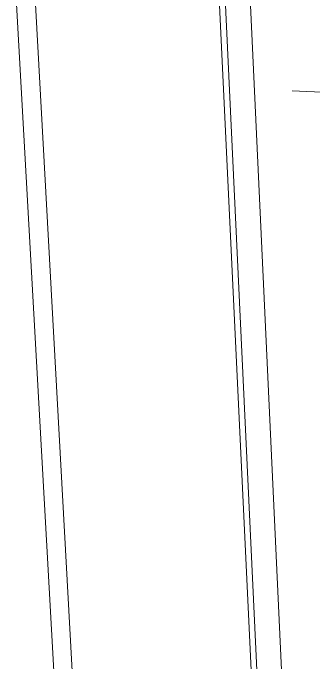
# Model space of a CAD drawing. Header units: inches. Extents: x -536 to 545, y -65 to 280.
# Drawn here: x 467.36 to 467.4004, y 9.9517 to 10.0391 of the extents above; entities that cross this region are included whole.
import ezdxf

# ---------------------------------------------------------------- set-up
doc = ezdxf.new("R2010")
doc.units = ezdxf.units.IN
doc.header["$MEASUREMENT"] = 0
doc.layers.add('C-TOPO', color=7, linetype='Continuous', lineweight=9)
doc.layers.add('Q-CASE', color=31, linetype='Continuous', lineweight=9)

msp = doc.modelspace()

# ---------------------------------------------------------------- linework, layer by layer
at = {"layer": 'C-TOPO'}
msp.add_line((467.397494, 10.028625), (467.404144, 10.028353), dxfattribs=at)
at = {"layer": 'Q-CASE'}
for p, q in [((467.369987, 9.868777), (467.35998, 10.049059)), ((467.372436, 9.868041), (467.362545, 10.04868)), ((467.396007, 9.865963), (467.387397, 10.047611)), ((467.396721, 9.866424), (467.388163, 10.047848)), ((467.399954, 9.86614), (467.391572, 10.047702))]:
    msp.add_line(p, q, dxfattribs=at)

doc.saveas('drawing.dxf')
